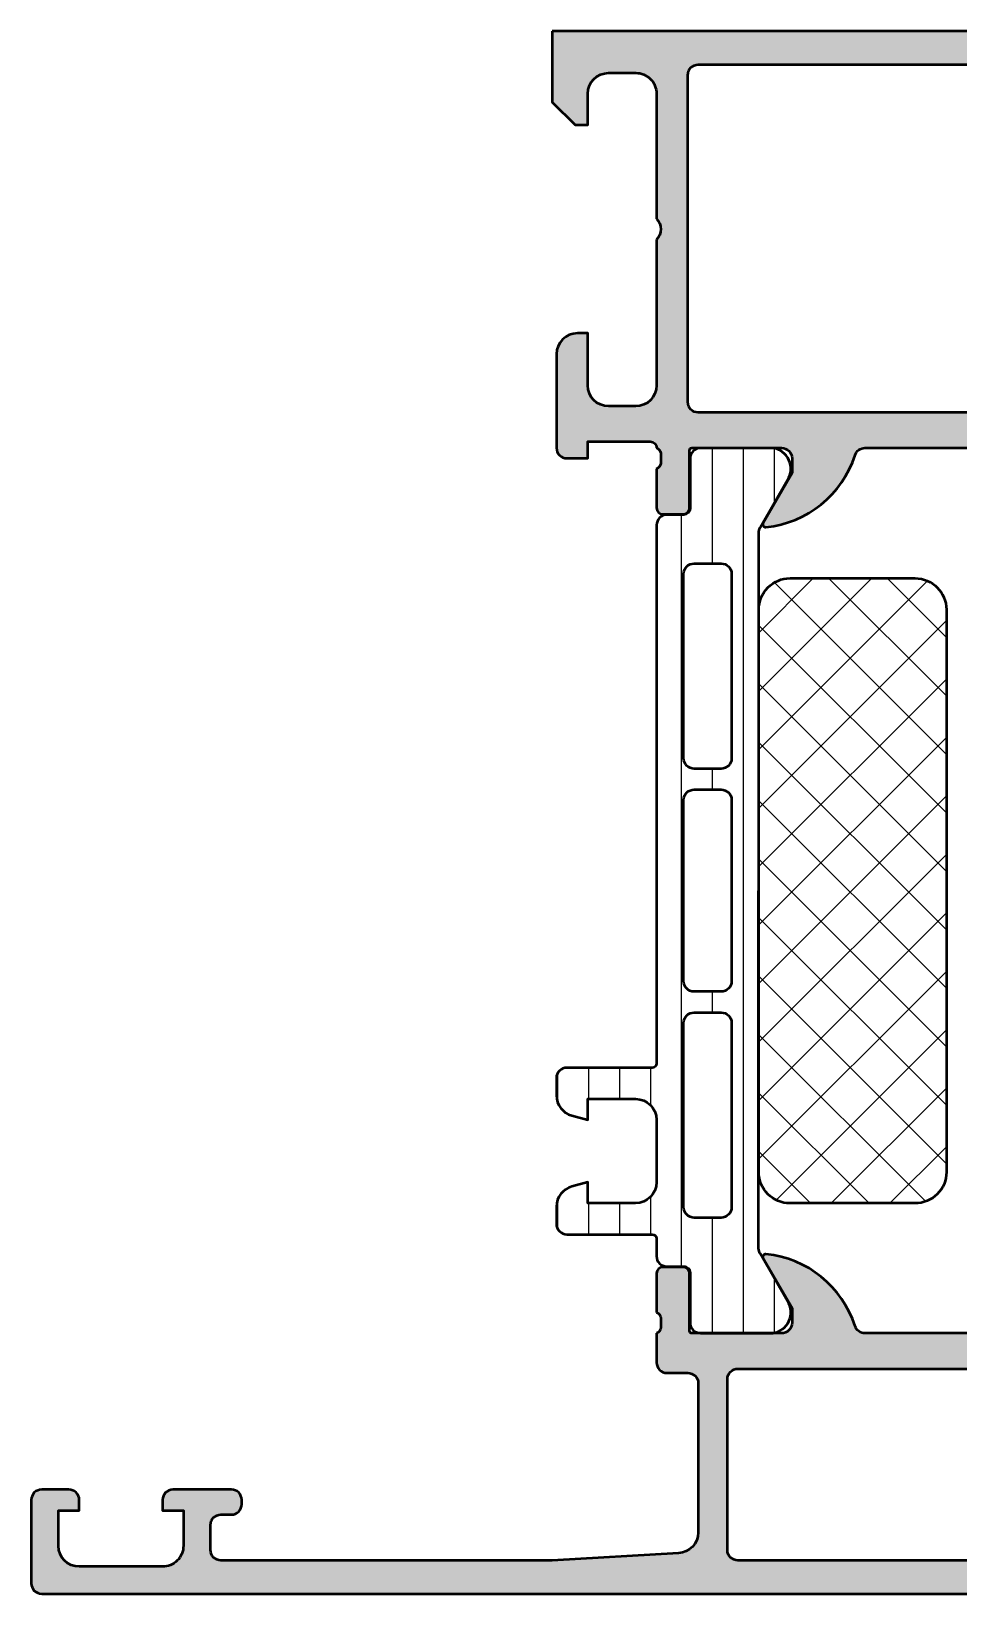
# Model space of a CAD drawing. Extents: x 0 to 104, y 0 to 75.
# Drawn here: x 0 to 44.5, y 0 to 75 of the extents above; entities that cross this region are included whole.
import ezdxf

# ---------------------------------------------------------------- set-up
doc = ezdxf.new("R2010")
doc.units = 0
for name, color, linetype, lineweight in [('0S-Alu contour', 7, 'Continuous', 50), ('0S-Alu hatch', 252, 'Continuous', 25), ('0S-Plastic contour', 254, 'Continuous', 50), ('0S-Plastic hatch', 253, 'Continuous', 25), ('0S-PT contour', 91, 'Continuous', 50), ('0S-PT hatch', 103, 'Continuous', 25)]:
    doc.layers.add(name, color=color, linetype=linetype, lineweight=lineweight)

# ---------------------------------------------------------------- blocks, each defined once
blk = doc.blocks.new('345130__B499C2DE_5142_4C72_9435_6C880F771A01_')
at = {"layer": '0S-Alu hatch'}
h = blk.add_hatch(color=256, dxfattribs=at)
edge = h.paths.add_edge_path()
edge.add_line((25, 75), (25.00000000000001, 71.60000000000001))
edge.add_line((25.00000000000001, 71.60000000000001), (26.1, 70.5))
edge.add_line((26.1, 70.5), (26.7, 70.50000000000001))
edge.add_line((26.7, 70.50000000000001), (26.7, 72.00000000000001))
edge.add_ellipse((27.70000000000002, 72), major_axis=(-1.000000000000017, 0), ratio=1, start_angle=270.000000000001, end_angle=360, ccw=False)
edge.add_line((27.7, 73.00000000000001), (29, 73))
edge.add_ellipse((29, 72), major_axis=(-1, 0), ratio=1, start_angle=180, end_angle=270.0000000000004, ccw=False)
edge.add_line((30, 72.00000000000001), (30, 66))
edge.add_ellipse((29.475, 65.5), major_axis=(-0.7250000000000014, 0), ratio=1, start_angle=136.3971810272965, end_angle=223.6028189727035, ccw=False)
edge.add_line((30, 65), (30, 58))
edge.add_ellipse((28.99999999999999, 58), major_axis=(-1.000000000000003, 0), ratio=1, start_angle=90.00000000000023, end_angle=180, ccw=False)
edge.add_line((29, 56.99999999999999), (27.7, 56.99999999999999))
edge.add_ellipse((27.7, 57.99999999999999), major_axis=(-1, 0), ratio=1, start_angle=0, end_angle=89.9999999999996, ccw=False)
edge.add_line((26.7, 57.99999999999999), (26.7, 60.5))
edge.add_line((26.7, 60.5), (26.2, 60.5))
edge.add_arc((26.2, 59.5), 1, 90, 180)
edge.add_line((25.2, 59.5), (25.2, 54.99999999999995))
edge.add_arc((25.69999999999998, 54.99999999999996), 0.4999999999999823, 180, 270.0000000000025)
edge.add_line((25.7, 54.49999999999997), (26.7, 54.5))
edge.add_line((26.7, 54.5), (26.69999999999998, 55.30000000000001))
edge.add_line((26.69999999999998, 55.30000000000001), (29.69999999999998, 55.29999999999998))
edge.add_ellipse((29.69999999999999, 55), major_axis=(-0.2999999999999829, 0), ratio=1, start_angle=180, end_angle=270.0000000000007, ccw=False)
edge.add_ellipse((29.92116355345694, 54.73247940800685), major_axis=(-0.2788950563274519, 0), ratio=1, start_angle=178.8354106259004, end_angle=253.5801235805112, ccw=False)
edge.add_line((30.200001, 54.72681100000848), (30.200001, 54.27321700000849))
edge.add_ellipse((29.92113290435682, 54.26755634053144), major_axis=(-0.2789255417371575, 0), ratio=1, start_angle=106.4245945553563, end_angle=181.1628700728853, ccw=False)
edge.add_line((30, 54.00001300000849), (30, 52.12000199999998))
edge.add_arc((30.3, 52.12000199999997), 0.3000000000000007, 180, 269.9999999999986)
edge.add_line((30.29999999999999, 51.82000199999997), (31.27997431904278, 51.82000199999997))
edge.add_arc((31.27997431904279, 52.12000199999998), 0.3000000000000043, 269.9999999999986, 360)
edge.add_line((31.57997431904279, 52.12000199999998), (31.57997431904278, 54.87999999999997))
edge.add_ellipse((31.69997431904278, 54.87999999999996), major_axis=(-0.1199999999999974, 0), ratio=1, start_angle=270.00000000000676, end_angle=360, ccw=False)
edge.add_line((31.69997431904277, 54.99999999999996), (36.00000000000001, 54.99999999999996))
edge.add_ellipse((36.00000000000001, 54.49999999999997), major_axis=(-0.4999999999999929, 0), ratio=1, start_angle=180, end_angle=270, ccw=False)
edge.add_line((36.50000000000001, 54.49999999999997), (36.50000000000002, 53.79999999999995))
edge.add_line((36.50000000000002, 53.79999999999995), (35.11850454237765, 51.40717967697241))
edge.add_arc((35.23811978464832, 51.33811978464827), 0.1381197846483018, 150.0000000000017, 275.6225775507922)
edge.add_arc((34.76177675882623, 56.17660886184786), 5.0000000000001, 275.6225775507933, 342.2515836439296)
edge.add_ellipse((40.00000000000004, 54.50000000000006), major_axis=(-0.4999999999999076, 0), ratio=1, start_angle=270, end_angle=342.25158364393315, ccw=False)
edge.add_line((40.00000000000004, 54.99999999999997), (63.99999999999998, 54.99999999999996))
edge.add_ellipse((63.99999999999993, 54.50000000000002), major_axis=(-0.4999999999999361, 0), ratio=1, start_angle=197.7484163560607, end_angle=269.9999999999943, ccw=False)
edge.add_arc((69.23822324117373, 56.17660886184781), 5.000000000000039, 197.7484163560708, 264.3774224492071)
edge.add_arc((68.76188021535168, 51.33811978464827), 0.1381197846482956, 264.3774224492049, 389.9999999999957)
edge.add_line((68.88149545762235, 51.4071796769724), (67.49999999999997, 53.79999999999995))
edge.add_line((67.49999999999997, 53.79999999999995), (67.49999999999999, 54.49999999999995))
edge.add_ellipse((67.99999999999996, 54.49999999999999), major_axis=(-0.4999999999999716, 0), ratio=1, start_angle=269.9999999999984, end_angle=360, ccw=False)
edge.add_line((67.99999999999997, 54.99999999999996), (72.3000256809572, 54.99999999999996))
edge.add_ellipse((72.30002568095722, 54.87999999999998), major_axis=(-0.1199999999999761, 0), ratio=1, start_angle=180, end_angle=270.00000000000676, ccw=False)
edge.add_line((72.4200256809572, 54.87999999999996), (72.4200256809572, 52.12000199999997))
edge.add_arc((72.7200256809572, 52.12000199999997), 0.3000000000000043, 180, 270)
edge.add_line((72.7200256809572, 51.82000199999997), (73.69999999999999, 51.82000199999997))
edge.add_arc((73.69999999999999, 52.12000199999997), 0.3000000000000025, 270, 360)
edge.add_line((73.99999999999999, 52.12000199999997), (73.99999999999999, 54.00001300000848))
edge.add_ellipse((74.0788670956432, 54.26755634053145), major_axis=(-0.2789255417371992, 0), ratio=1, start_angle=-1.1628700728805939, end_angle=73.5754054446374, ccw=False)
edge.add_line((73.79999899999999, 54.27321700000849), (73.79999899999999, 54.72681100000848))
edge.add_ellipse((74.07883644654304, 54.73247940800685), major_axis=(-0.2788950563274377, 0), ratio=1, start_angle=-73.58012358050348, end_angle=1.1645893740957263, ccw=False)
edge.add_ellipse((74.29999999999998, 54.99999999999996), major_axis=(-0.3000000000000114, 0), ratio=1, start_angle=270, end_angle=360, ccw=False)
edge.add_line((74.29999999999998, 55.29999999999998), (77.30000000000001, 55.3))
edge.add_line((77.30000000000001, 55.3), (77.30000000000001, 54.49999999999999))
edge.add_line((77.30000000000001, 54.49999999999999), (78.3, 54.49999999999996))
edge.add_arc((78.30000000000001, 54.99999999999995), 0.4999999999999892, 269.9999999999984, 360)
edge.add_line((78.79999999999998, 54.99999999999995), (78.79999999999998, 59.49999999999999))
edge.add_arc((77.8, 59.49999999999999), 1.000000000000003, 0, 90)
edge.add_line((77.8, 60.5), (77.3, 60.5))
edge.add_line((77.3, 60.5), (77.3, 57.99999999999998))
edge.add_ellipse((76.30000000000001, 57.99999999999998), major_axis=(-0.9999999999999857, 0), ratio=1, start_angle=90, end_angle=180, ccw=False)
edge.add_line((76.29999999999998, 56.99999999999999), (75, 56.99999999999999))
edge.add_ellipse((75, 58), major_axis=(-1.000000000000007, 0), ratio=1, start_angle=0, end_angle=90, ccw=False)
edge.add_line((74, 58), (74, 65))
edge.add_ellipse((74.52499999999999, 65.5), major_axis=(-0.7249999999999939, 0), ratio=1, start_angle=-43.602818972704085, end_angle=43.602818972704085, ccw=False)
edge.add_line((74, 66), (74, 72))
edge.add_ellipse((74.99999999999999, 72.00000000000001), major_axis=(-0.9999999999999857, 0), ratio=1, start_angle=269.9999999999992, end_angle=360, ccw=False)
edge.add_line((75, 73), (76.29999999999998, 73))
edge.add_ellipse((76.30000000000001, 72.00000000000001), major_axis=(-0.9999999999999857, 0), ratio=1, start_angle=180, end_angle=270.0000000000008, ccw=False)
edge.add_line((77.3, 72), (77.3, 70.5))
edge.add_line((77.3, 70.5), (77.9, 70.5))
edge.add_line((77.9, 70.5), (79, 71.60000000000001))
edge.add_line((79, 71.60000000000001), (79, 75))
edge.add_line((79, 75), (25, 75))
edge = h.paths.add_edge_path()
edge.add_ellipse((32.00001799965667, 72.89972055052948), major_axis=(-0.500002740875123, 0), ratio=1, start_angle=270.0003140785705, end_angle=359.99968592151924, ccw=False)
edge.add_line((32.00001525878906, 73.3997232913971), (71.99985790252686, 73.3997232913971))
edge.add_ellipse((71.99985516165924, 72.89972055052948), major_axis=(-0.5000027408751199, 0), ratio=1, start_angle=180.0003140784808, end_angle=269.99968592142864, ccw=False)
edge.add_line((72.49985790252686, 72.8997232913971), (72.49985790252686, 57.1997261047371))
edge.add_ellipse((71.99985516165924, 57.19972884560394), major_axis=(-0.5000027408751199, 0), ratio=1, start_angle=90.00031407857142, end_angle=179.9996859215194, ccw=False)
edge.add_line((71.99985790252686, 56.69972610473632), (32.00001525878906, 56.69972610473632))
edge.add_ellipse((32.00001799965667, 57.19972884560394), major_axis=(-0.5000027408751199, 0), ratio=1, start_angle=0.00031407848081244083, end_angle=89.99968592142937, ccw=False)
edge.add_line((31.50001525878906, 57.19972610473632), (31.50001525878906, 72.89972329139628))
at = {"layer": '0S-Alu contour', "color": 7}
for points in [[(25, 75), (25.00000000000001, 71.60000000000001), (26.1, 70.5), (26.7, 70.50000000000001), (26.7, 72.00000000000001)], [(77.3, 72), (77.3, 70.5), (77.9, 70.5), (79, 71.60000000000001), (79, 75), (25, 75)], [(27.7, 73.00000000000001), (29, 73)], [(31.50001525878906, 57.19972610473632), (31.50001525878906, 72.89972329139628)], [(32.00001525878906, 73.3997232913971), (71.99985790252686, 73.3997232913971)], [(72.49985790252686, 72.8997232913971), (72.49985790252686, 57.1997261047371)], [(75, 73), (76.29999999999998, 73)], [(30, 72.00000000000001), (30, 66)], [(74, 66), (74, 72)], [(30, 65), (30, 58)], [(74, 58), (74, 65)], [(26.7, 57.99999999999999), (26.7, 60.5), (26.2, 60.5)], [(77.8, 60.5), (77.3, 60.5), (77.3, 57.99999999999998)], [(25.2, 59.5), (25.2, 54.99999999999995)], [(78.79999999999998, 54.99999999999995), (78.79999999999998, 59.49999999999999)], [(29, 56.99999999999999), (27.7, 56.99999999999999)], [(71.99985790252686, 56.69972610473632), (32.00001525878906, 56.69972610473632)], [(76.29999999999998, 56.99999999999999), (75, 56.99999999999999)], [(25.7, 54.49999999999997), (26.7, 54.5), (26.69999999999998, 55.30000000000001), (29.69999999999998, 55.29999999999998)], [(31.57997431904279, 52.12000199999998), (31.57997431904278, 54.87999999999997)], [(31.69997431904277, 54.99999999999996), (36.00000000000001, 54.99999999999996)], [(40.00000000000004, 54.99999999999997), (63.99999999999998, 54.99999999999996)], [(67.99999999999997, 54.99999999999996), (72.3000256809572, 54.99999999999996)], [(72.4200256809572, 54.87999999999996), (72.4200256809572, 52.12000199999997)], [(74.29999999999998, 55.29999999999998), (77.30000000000001, 55.3), (77.30000000000001, 54.49999999999999), (78.3, 54.49999999999996)], [(30.200001, 54.72681100000848), (30.200001, 54.27321700000849)], [(36.50000000000001, 54.49999999999997), (36.50000000000002, 53.79999999999995), (35.11850454237765, 51.40717967697241)], [(68.88149545762235, 51.4071796769724), (67.49999999999997, 53.79999999999995), (67.49999999999999, 54.49999999999995)], [(73.79999899999999, 54.27321700000849), (73.79999899999999, 54.72681100000848)], [(30, 54.00001300000849), (30, 52.12000199999998)], [(73.99999999999999, 52.12000199999997), (73.99999999999999, 54.00001300000848)], [(30.29999999999999, 51.82000199999997), (31.27997431904278, 51.82000199999997)], [(72.7200256809572, 51.82000199999997), (73.69999999999999, 51.82000199999997)]]:
    blk.add_lwpolyline(points, dxfattribs=at)
at = {"layer": '0S-Alu contour', "color": 7, "extrusion": (0, 0, -1)}
for centre, radius, start, end in [((-27.70000000000002, 72), 1.000000000000017, 0, 89.99999999999898), ((-29, 72), 1, 89.99999999999959, 180), ((-32.00001799965667, 72.89972055052948), 0.500002740875123, 0.0003140784807261, 89.99968592142947), ((-71.99985516165924, 72.89972055052948), 0.5000027408751199, 90.00031407857134, 179.9996859215192), ((-74.99999999999999, 72.00000000000001), 0.9999999999999857, 0, 90.00000000000081), ((-76.30000000000001, 72.00000000000001), 0.9999999999999857, 89.9999999999992, 180), ((-29.475, 65.5), 0.7250000000000015, 136.3971810272965, 223.6028189727035), ((-74.52499999999999, 65.5), 0.7249999999999939, 316.3971810272959, 43.6028189727041), ((-27.7, 57.99999999999999), 1, 270.0000000000004, 0), ((-28.99999999999999, 58), 1.000000000000003, 180, 269.9999999999998), ((-75, 58), 1.000000000000007, 270, 0), ((-76.30000000000001, 57.99999999999998), 0.9999999999999857, 180, 270), ((-32.00001799965667, 57.19972884560394), 0.5000027408751199, 270.0003140785706, 359.9996859215192), ((-71.99985516165924, 57.19972884560394), 0.5000027408751199, 180.0003140784807, 269.9996859214286), ((-29.69999999999999, 55), 0.2999999999999829, 89.99999999999935, 180), ((-29.92116355345694, 54.73247940800685), 0.2788950563274519, 106.4198764194888, 181.1645893740997), ((-31.69997431904278, 54.87999999999996), 0.1199999999999974, 0, 89.99999999999324), ((-36.00000000000001, 54.49999999999997), 0.4999999999999929, 90, 180), ((-40.00000000000004, 54.50000000000006), 0.4999999999999076, 17.74841635606684, 90), ((-63.99999999999993, 54.50000000000002), 0.4999999999999361, 90.0000000000057, 162.2515836439393), ((-67.99999999999996, 54.49999999999999), 0.4999999999999716, 0, 90.0000000000016), ((-72.30002568095722, 54.87999999999998), 0.1199999999999761, 89.99999999999324, 180), ((-74.07883644654304, 54.73247940800685), 0.2788950563274377, 358.8354106259043, 73.58012358050365), ((-74.29999999999998, 54.99999999999996), 0.3000000000000114, 0, 90), ((-29.92113290435682, 54.26755634053144), 0.2789255417371575, 178.8371299271147, 253.5754054446437), ((-74.0788670956432, 54.26755634053145), 0.2789255417371992, 286.4245945553626, 1.162870072880582)]:
    blk.add_arc(centre, radius, start, end, dxfattribs=at)
at = {"layer": '0S-Alu contour', "color": 7}
for centre, radius, start, end in [((26.2, 59.5), 1, 90, 180), ((77.8, 59.49999999999999), 1.000000000000003, 0, 90), ((25.69999999999998, 54.99999999999996), 0.4999999999999823, 180, 270.0000000000025), ((78.30000000000001, 54.99999999999995), 0.4999999999999892, 269.9999999999984, 0), ((34.76177675882623, 56.17660886184786), 5.0000000000001, 275.6225775507933, 342.2515836439296), ((69.23822324117373, 56.17660886184781), 5.000000000000039, 197.7484163560708, 264.3774224492071), ((30.3, 52.12000199999997), 0.3000000000000007, 180, 269.9999999999986), ((31.27997431904279, 52.12000199999998), 0.3000000000000043, 269.9999999999986, 0), ((72.7200256809572, 52.12000199999997), 0.3000000000000043, 180, 270), ((73.69999999999999, 52.12000199999997), 0.3000000000000025, 270, 0), ((35.23811978464832, 51.33811978464827), 0.1381197846483018, 150.0000000000017, 275.6225775507922), ((68.76188021535168, 51.33811978464827), 0.1381197846482956, 264.3774224492049, 29.99999999999571)]:
    blk.add_arc(centre, radius, start, end, dxfattribs=at)
blk = doc.blocks.new('284033__A4DC6A78_4BA6_49C8_BCE2_DF39C8E70C5D___A9DF7D91_3C22_4EB7_B08E_1C5F4CF1F1F2_')
at = {"layer": '0S-Plastic hatch'}
h = blk.add_hatch(dxfattribs=at)
h.set_pattern_fill('ANSI31', color=256, scale=0.4680000000000001, angle=45, style=0)
h.set_pattern_definition([(90, (0, 0), (-1.4859, 0), [])])
edge = h.paths.add_edge_path()
edge.add_line((29.99999809265137, 51.29262339778484), (29.99997517109337, 25.45125658823265))
edge.add_ellipse((29.79583630547134, 25.455375387072), major_axis=(-0.2041804127758801, 0), ratio=1, start_angle=90.48506106571949, end_angle=178.8441310561829, ccw=False)
edge.add_line((29.79756485836661, 25.25120229122875), (25.69756485837832, 25.25120229122875))
edge.add_arc((25.69756485837832, 24.75120229122881), 0.4999999999999467, 90, 180)
edge.add_line((25.19756485837838, 24.75120229122881), (25.19756485837838, 23.92045306784114))
edge.add_arc((26.19756485837845, 23.92045306784117), 1.000000000000066, 180, 254.9999999989172)
edge.add_line((25.93874581325766, 22.95452724155692), (26.69756485837832, 22.75120229122875))
edge.add_line((26.69756485837832, 22.75120229122875), (26.69756485837832, 23.75120229122875))
edge.add_line((26.69756485837832, 23.75120229122875), (28.99756485836673, 23.75120229122875))
edge.add_ellipse((28.99585582452565, 22.74707631855116), major_axis=(-1.004127427074072, 0), ratio=1, start_angle=180.229859678484, end_angle=269.902482024915, ccw=False)
edge.add_line((29.99997517109336, 22.75110467439827), (29.99997517109336, 19.75122632025461))
edge.add_ellipse((28.99585561264546, 19.75532877543038), major_axis=(-1.004127938958017, 0), ratio=1, start_angle=90.09753001532061, end_angle=179.7659122786844, ccw=False)
edge.add_line((28.99756485836667, 18.75120229122875), (26.69756485837833, 18.75120229122875))
edge.add_line((26.69756485837833, 18.75120229122875), (26.69756485837821, 19.75120229122869))
edge.add_line((26.69756485837821, 19.75120229122869), (25.93874581325764, 19.54787734087044))
edge.add_arc((26.19756485837824, 18.58195151458678), 0.9999999999994578, 105.0000000010804, 180)
edge.add_line((25.19756485837878, 18.58195151458678), (25.19756485837832, 17.75120229122874))
edge.add_arc((25.69756485837832, 17.75120229122875), 0.5000000000000027, 180, 270.0000000000008)
edge.add_line((25.69756485837833, 17.25120229122875), (29.79756485836669, 17.25120229122875))
edge.add_ellipse((29.79756485836669, 17.05120229122875), major_axis=(-0.1999999999999922, 0), ratio=1, start_angle=180, end_angle=269.999999999999, ccw=False)
edge.add_line((29.99756485836668, 17.05120229122876), (29.99888540335662, 16.21013004610087))
edge.add_arc((30.4988827240224, 16.21010925689817), 0.4999973210979717, 179.9976177199981, 269.9982316841403)
edge.add_line((30.49886729263809, 15.71011193603833), (31.309198625453, 15.71008330962012))
edge.add_ellipse((31.30918775921868, 15.41008330981691), major_axis=(-0.299999999999997, 0), ratio=1, start_angle=179.9979247021016, end_angle=269.99792470211383, ccw=False)
edge.add_line((31.60918775902188, 15.41007244358253), (31.60876887880909, 13.0100740742441))
edge.add_arc((32.10876485582409, 13.01005332437419), 0.4999959774455613, 179.9976222209284, 269.9982271833)
edge.add_line((32.10874938520433, 12.51005734716797), (35.58529088101019, 12.50993069970387))
edge.add_arc((35.44301608409597, 13.4997539283803), 0.9999960709244808, 278.1795327540135, 392.7249408019536)
edge.add_line((36.28428831475476, 14.04035838247478), (34.96590131696771, 16.32406298372988))
edge.add_ellipse((35.39892308860824, 16.57404727380662), major_axis=(-0.4999999999998691, 0), ratio=1, start_angle=-0.002015393048509395, end_angle=29.997921301465, ccw=False)
edge.add_line((34.89892308891769, 16.57406486142886), (34.90000940134876, 50.92833361702789))
edge.add_ellipse((35.40000940100169, 50.92831498386865), major_axis=(-0.500000000000123, 0), ratio=1, start_angle=329.997928102772, end_angle=359.9978647972848, ccw=False)
edge.add_line((34.96700573974957, 51.17833064206307), (36.28555816920599, 53.46193973131244))
edge.add_arc((35.44432510298573, 54.00260512706297), 0.99999607092448, 327.2709086022735, 441.8163166502142)
edge.add_line((35.58667160386751, 54.99241804653367), (32.11013010806168, 54.99254469399776))
edge.add_arc((32.11010935819177, 54.49254871698273), 0.499995977445583, 89.99762222092792, 179.9982271832751)
edge.add_line((31.61011338098553, 54.49256418760271), (31.61035840156635, 52.09256579421701))
edge.add_ellipse((31.31035840176314, 52.09257666045133), major_axis=(-0.3000000000000041, 0), ratio=1, start_angle=89.99792470211662, end_angle=179.9979247021016, ccw=False)
edge.add_line((31.31034753552883, 51.79257666064812), (30.50001620271391, 51.79260528706632))
edge.add_arc((30.49999541351122, 51.29260796640053), 0.4999973210979748, 89.99761772008878, 179.9982316841069)
edge = h.paths.add_edge_path()
edge.add_line((31.29944679122504, 40.10119604587006), (31.29944679122505, 48.95118994235432))
edge.add_ellipse((31.79944679331268, 48.9511899405362), major_axis=(-0.5000000020876287, 0), ratio=1, start_angle=269.9981008973825, end_angle=360, ccw=False)
edge.add_line((31.7994633661095, 49.45118994234917), (33.0994574723774, 49.45118994234917))
edge.add_ellipse((33.09946111173402, 48.95119358170581), major_axis=(-0.4999963606566095, 0), ratio=1, start_angle=179.9995829571355, end_angle=270.0004170425845, ccw=False)
edge.add_line((33.59945747237739, 48.95118994234918), (33.59945747237739, 40.10119604586718))
edge.add_ellipse((33.09946111173413, 40.10119240650811), major_axis=(-0.4999963606565073, 0), ratio=1, start_angle=89.99958295740407, end_angle=180.0004170428646, ccw=False)
edge.add_line((33.09945747237741, 39.60119604586486), (31.79946336606467, 39.60119604586487))
edge.add_ellipse((31.79944679338235, 40.10119604774752), major_axis=(-0.5000000021573054, 0), ratio=1, start_angle=0, end_angle=90.00189908949642, ccw=False)
edge = h.paths.add_edge_path()
edge.add_line((31.29944679123543, 29.40118994305284), (31.29944679123542, 38.10119604656853))
edge.add_ellipse((31.79944679123542, 38.10119604656332), major_axis=(-0.5000000000000071, 0), ratio=1, start_angle=269.99999999880595, end_angle=360, ccw=False)
edge.add_line((31.79944679124584, 38.60119604656333), (33.09945747239817, 38.60119604656332))
edge.add_ellipse((33.09945747238777, 38.1011960465633), major_axis=(-0.5000000000000134, 0), ratio=1, start_angle=180, end_angle=269.999999998808, ccw=False)
edge.add_line((33.59945747238779, 38.10119604656851), (33.59945747238778, 29.40118994304763))
edge.add_ellipse((33.09945747238778, 29.40118994304763), major_axis=(-0.4999999999999929, 0), ratio=1, start_angle=90, end_angle=180, ccw=False)
edge.add_line((33.09945747238778, 28.90118994304764), (31.79944679123543, 28.90118994304764))
edge.add_ellipse((31.79944679123543, 29.40118994304764), major_axis=(-0.4999999999999983, 0), ratio=1, start_angle=0, end_angle=90, ccw=False)
edge = h.paths.add_edge_path()
edge.add_line((31.29944679123543, 18.55118078777944), (31.29944679123543, 27.40118994305278))
edge.add_ellipse((31.79944679332305, 27.40118994123468), major_axis=(-0.5000000020876199, 0), ratio=1, start_angle=269.9981008973846, end_angle=360, ccw=False)
edge.add_line((31.79946336611986, 27.90118994304764), (33.09945747238778, 27.90118994304763))
edge.add_ellipse((33.09946111174445, 27.40119358240431), major_axis=(-0.4999963606565686, 0), ratio=1, start_angle=179.9995829571355, end_angle=270.00041704259024, ccw=False)
edge.add_line((33.59945747238778, 27.40118994304764), (33.59945747238778, 18.55121130535237))
edge.add_ellipse((33.09944221359872, 18.55121130535237), major_axis=(-0.5000152587890554, 0), ratio=1, start_angle=89.9999999999992, end_angle=180, ccw=False)
edge.add_line((33.09944221359871, 18.05119604656331), (31.79943153244637, 18.05119604656331))
edge.add_ellipse((31.79943153244636, 18.55118078777424), major_axis=(-0.4999847412109291, 0), ratio=1, start_angle=0, end_angle=90.0000000000004, ccw=False)
at = {"layer": '0S-Alu contour', "color": 7}
for points in [[(31.29944679122504, 40.10119604587006), (31.29944679122505, 48.95118994235432)], [(31.7994633661095, 49.45118994234917), (33.0994574723774, 49.45118994234917)], [(33.59945747237739, 48.95118994234918), (33.59945747237739, 40.10119604586718)], [(33.09945747237741, 39.60119604586486), (31.79946336606467, 39.60119604586487)], [(31.79944679124584, 38.60119604656333), (33.09945747239817, 38.60119604656332)], [(31.29944679123543, 29.40118994305284), (31.29944679123542, 38.10119604656853)], [(33.59945747238779, 38.10119604656851), (33.59945747238778, 29.40118994304763)], [(33.09945747238778, 28.90118994304764), (31.79944679123543, 28.90118994304764)], [(31.79946336611986, 27.90118994304764), (33.09945747238778, 27.90118994304763)], [(31.29944679123543, 18.55118078777944), (31.29944679123543, 27.40118994305278)], [(33.59945747238778, 27.40118994304764), (33.59945747238778, 18.55121130535237)], [(33.09944221359871, 18.05119604656331), (31.79943153244637, 18.05119604656331)]]:
    blk.add_lwpolyline(points, dxfattribs=at)
at = {"layer": '0S-Alu contour', "color": 7, "extrusion": (0, 0, -1)}
for centre, radius, start, end in [((-31.79944679331268, 48.9511899405362), 0.5000000020876287, 0, 90.00189910261747), ((-33.09946111173402, 48.95119358170581), 0.4999963606566095, 89.99958295741548, 180.0004170428646), ((-31.79944679338235, 40.10119604774752), 0.5000000021573054, 269.9981009105036, 0), ((-33.09946111173413, 40.10119240650811), 0.4999963606565073, 179.9995829571354, 270.0004170425959), ((-31.79944679123542, 38.10119604656332), 0.5000000000000071, 0, 90.00000000119407), ((-33.09945747238777, 38.1011960465633), 0.5000000000000134, 90.00000000119202, 180), ((-31.79944679123543, 29.40118994304764), 0.4999999999999983, 270, 0), ((-33.09945747238778, 29.40118994304763), 0.4999999999999929, 180, 270), ((-31.79944679332305, 27.40118994123468), 0.5000000020876199, 0, 90.00189910261543), ((-33.09946111174445, 27.40119358240431), 0.4999963606565686, 89.99958295740979, 180.0004170428646), ((-31.79943153244636, 18.55118078777424), 0.4999847412109291, 269.9999999999996, 0), ((-33.09944221359872, 18.55121130535237), 0.5000152587890554, 180, 270.0000000000008)]:
    blk.add_arc(centre, radius, start, end, dxfattribs=at)
at = {"layer": '0S-Plastic contour', "color": 7}
for points in [[(35.58667160386751, 54.99241804653367), (32.11013010806168, 54.99254469399776)], [(31.61011338098553, 54.49256418760271), (31.61035840156635, 52.09256579421701)], [(34.96700573974957, 51.17833064206307), (36.28555816920599, 53.46193973131244)], [(31.31034753552883, 51.79257666064812), (30.50001620271391, 51.79260528706632)], [(29.99999809265137, 51.29262339778484), (29.99997517109337, 25.45125658823265)], [(34.89892308891769, 16.57406486142886), (34.90000940134876, 50.92833361702788)], [(25.19756485837838, 24.75120229122881), (25.19756485837838, 23.92045306784114)], [(29.79756485836661, 25.25120229122875), (25.69756485837832, 25.25120229122875)], [(25.93874581325766, 22.95452724155692), (26.69756485837832, 22.75120229122875), (26.69756485837832, 23.75120229122875), (28.99756485836673, 23.75120229122875)], [(29.99997517109336, 22.75110467439827), (29.99997517109336, 19.75122632025461)], [(28.99756485836667, 18.75120229122875), (26.69756485837833, 18.75120229122875), (26.69756485837821, 19.75120229122869), (25.93874581325764, 19.54787734087044)], [(25.19756485837878, 18.58195151458678), (25.19756485837832, 17.75120229122874)], [(25.69756485837833, 17.25120229122875), (29.79756485836669, 17.25120229122875)], [(29.99756485836668, 17.05120229122876), (29.99888540335662, 16.21013004610087)], [(36.28428831475476, 14.04035838247478), (34.96590131696771, 16.32406298372988)], [(30.49886729263809, 15.71011193603833), (31.309198625453, 15.71008330962012)], [(31.60918775902188, 15.41007244358253), (31.60876887880909, 13.0100740742441)], [(32.10874938520433, 12.51005734716797), (35.58529088101019, 12.50993069970387)]]:
    blk.add_lwpolyline(points, dxfattribs=at)
for centre, radius, start, end in [((32.11010935819177, 54.49254871698273), 0.499995977445583, 89.99762222092792, 179.9982271832751), ((35.44432510298573, 54.00260512706297), 0.99999607092448, 327.2709086022735, 81.81631665021425), ((30.49999541351122, 51.29260796640053), 0.4999973210979748, 89.99761772008878, 179.9982316841069), ((25.69756485837832, 24.75120229122881), 0.4999999999999467, 90, 180), ((26.19756485837845, 23.92045306784117), 1.000000000000066, 180, 254.9999999989172), ((26.19756485837824, 18.58195151458678), 0.9999999999994578, 105.0000000010804, 180), ((25.69756485837832, 17.75120229122875), 0.5000000000000027, 180, 270.0000000000008), ((30.4988827240224, 16.21010925689817), 0.4999973210979717, 179.9976177199981, 269.9982316841403), ((35.44301608409597, 13.4997539283803), 0.9999960709244808, 278.1795327540135, 32.72494080195354), ((32.10876485582409, 13.01005332437419), 0.4999959774455613, 179.9976222209284, 269.9982271833)]:
    blk.add_arc(centre, radius, start, end, dxfattribs=at)
at = {"layer": '0S-Plastic contour', "color": 7, "extrusion": (0, 0, -1)}
for centre, radius, start, end in [((-31.31035840176314, 52.09257666045133), 0.3000000000000041, 180.0020752978985, 270.0020752978834), ((-35.40000940100169, 50.92831498386865), 0.500000000000123, 0.0021352027151592, 30.00207189722799), ((-29.79583630547134, 25.455375387072), 0.2041804127758801, 181.1558689438172, 269.5149389342805), ((-28.99585582452565, 22.74707631855116), 1.004127427074072, 90.09751797508503, 179.770140321516), ((-28.99585561264546, 19.75532877543038), 1.004127938958017, 180.2340877213157, 269.9024699846794), ((-29.79756485836669, 17.05120229122875), 0.1999999999999922, 90.00000000000102, 180), ((-35.39892308860824, 16.57404727380662), 0.4999999999998691, 330.002078698535, 0.0020153930485069), ((-31.30918775921868, 15.41008330981691), 0.299999999999997, 90.00207529788617, 180.0020752978985)]:
    blk.add_arc(centre, radius, start, end, dxfattribs=at)
blk = doc.blocks.new('382300__F9687044_5D23_4E19_BB68_8B29614D7A49_')
at = {"layer": '0S-PT hatch'}
h = blk.add_hatch(dxfattribs=at)
h.set_pattern_fill('ANSI37', color=256, scale=0.625, angle=90, style=0)
h.set_pattern_definition([(135, (0, 0), (-1.403165018917055, -1.403165018917055), []), (225, (0, 0), (1.403165018917055, -1.403165018917055), [])])
edge = h.paths.add_edge_path()
edge.add_ellipse((42.40652118711721, 47.24119923924223), major_axis=(-1.499999999999992, 0), ratio=1, start_angle=180, end_angle=269.9999999999997, ccw=False)
edge.add_line((43.9065211871172, 47.24119923924223), (43.90652118711722, 20.24119923924223))
edge.add_ellipse((42.40652118711723, 20.2411992392422), major_axis=(-1.499999999999985, 0), ratio=1, start_angle=89.99999999999949, end_angle=180, ccw=False)
edge.add_line((42.40652118711722, 18.7411992392422), (36.40652118711722, 18.74119923924222))
edge.add_ellipse((36.40652118711723, 20.24119923924222), major_axis=(-1.499999999999992, 0), ratio=1, start_angle=0, end_angle=89.99999999999977, ccw=False)
edge.add_line((34.90652118711724, 20.24119923924223), (34.90652118711722, 47.24119923924223))
edge.add_ellipse((36.40652118711722, 47.24119923924224), major_axis=(-1.499999999999992, 0), ratio=1, start_angle=269.9999999999997, end_angle=360, ccw=False)
edge.add_line((36.40652118711722, 48.74119923924223), (42.40652118711722, 48.74119923924222))
at = {"layer": '0S-PT contour', "color": 7}
for points in [[(36.40652118711722, 48.74119923924223), (42.40652118711722, 48.74119923924222)], [(34.90652118711724, 20.24119923924223), (34.90652118711722, 47.24119923924223)], [(43.9065211871172, 47.24119923924223), (43.90652118711722, 20.24119923924223)], [(42.40652118711722, 18.7411992392422), (36.40652118711722, 18.74119923924222)]]:
    blk.add_lwpolyline(points, dxfattribs=at)
at = {"layer": '0S-PT contour', "color": 7, "extrusion": (0, 0, -1)}
for centre, radius, start, end in [((-36.40652118711722, 47.24119923924224), 1.499999999999992, 0, 90.00000000000028), ((-42.40652118711721, 47.24119923924223), 1.499999999999992, 90.00000000000028, 180), ((-36.40652118711723, 20.24119923924222), 1.499999999999992, 270.0000000000002, 0), ((-42.40652118711723, 20.2411992392422), 1.499999999999985, 180, 270.0000000000005)]:
    blk.add_arc(centre, radius, start, end, dxfattribs=at)
blk = doc.blocks.new('345240__A7F088A2_D576_4976_A116_0AE1B0A2844E_')
at = {"layer": '0S-Alu hatch'}
h = blk.add_hatch(color=256, dxfattribs=at)
edge = h.paths.add_edge_path()
edge.add_arc((30.49999809265138, 11.09999847412109), 0.5000000000000018, 180, 270.0000000000004)
edge.add_line((30.49999809265138, 10.59999847412109), (31.49999809265136, 10.59999847412109))
edge.add_ellipse((31.49999809265136, 10.09999847412108), major_axis=(-0.5000000000000054, 0), ratio=1, start_angle=180, end_angle=270, ccw=False)
edge.add_line((31.99999809265137, 10.09999847412109), (31.99999809265138, 2.944488525390623))
edge.add_ellipse((31.00000742106394, 2.944476820800792), major_axis=(-0.9999906716559358, 0), ratio=1, start_angle=93.2692693520101, end_angle=180.0006706298244, ccw=False)
edge.add_line((31.05703544616699, 1.94611358642578), (24.99999999999999, 1.599998474121093))
edge.add_line((24.99999999999999, 1.599998474121093), (9.100006103515621, 1.599998474121093))
edge.add_ellipse((9.100002464158983, 2.099994834764453), major_axis=(-0.499996360656605, 0), ratio=1, start_angle=-0.000417042864683026, end_angle=90.00041704258638, ccw=False)
edge.add_line((8.600006103515625, 2.099998474121095), (8.600006103515625, 3.300003051757812))
edge.add_ellipse((9.100008844383236, 3.300000310890201), major_axis=(-0.5000027408751234, 0), ratio=1, start_angle=270.00031407857114, end_angle=359.99968592151924, ccw=False)
edge.add_line((9.100006103515623, 3.800003051757812), (9.600006103515621, 3.800003051757812))
edge.add_arc((9.600018985091804, 4.29999017018163), 0.4999871185897585, 269.9985238420723, 360.0014761580922)
edge.add_line((10.10000610351562, 4.300003051757816), (10.10000610351562, 4.499999999999999))
edge.add_arc((9.600019903500325, 4.500013799984704), 0.4999862002057406, 359.9984185945515, 450.0015814054072)
edge.add_line((9.600006103515629, 5), (6.79998779296875, 5))
edge.add_arc((6.800036528742742, 4.499951264226007), 0.5000487381489366, 90.00558416400727, 179.994415836045)
edge.add_line((6.29998779296875, 4.499999999999999), (6.29998779296875, 4))
edge.add_line((6.29998779296875, 4), (7.29998779296875, 4))
edge.add_line((7.29998779296875, 4), (7.299987792968751, 2.300003051757813))
edge.add_ellipse((6.300035042676397, 2.299955803026453), major_axis=(-0.9999527514086279, 0), ratio=1, start_angle=89.99904127429778, end_angle=180.0027072806921, ccw=False)
edge.add_line((6.300018310546877, 1.300003051757812), (2.29998779296875, 1.300003051757812))
edge.add_ellipse((2.300030971468326, 2.300046230257388), major_axis=(-1.000043179431726, 0), ratio=1, start_angle=0.00247383901108833, end_angle=89.99752616102683, ccw=False)
edge.add_line((1.29998779296875, 2.300003051757813), (1.29998779296875, 4))
edge.add_line((1.29998779296875, 4), (2.29998779296875, 4))
edge.add_line((2.29998779296875, 4), (2.29998779296875, 4.500000000000001))
edge.add_arc((1.80003856548356, 4.500050770347224), 0.4999492300630801, 359.9941815559002, 450.0023212804759)
edge.add_line((1.800018310546874, 5), (0.5000000000000014, 5))
edge.add_arc((0.4999963606433605, 4.500003639356639), 0.4999963606566056, 89.99958295741315, 180.0004170428646)
edge.add_line((1e-16, 4.5), (0, 0.5))
edge.add_arc((0.4999963606433596, 0.4999963606433596), 0.4999963606566047, 179.9995829571354, 270.0004170425868)
edge.add_line((0.5, 1e-16), (103.4999847412109, 0))
edge.add_arc((103.4999883805676, 0.4999963606433225), 0.4999963606565677, 269.999582957409, 360.0004170428646)
edge.add_line((103.9999847412109, 0.4999999999999999), (103.9999847412109, 4.5))
edge.add_arc((103.4999883805676, 4.500003639356672), 0.4999963606565731, 359.9995829571354, 450.000417042591)
edge.add_line((103.4999847412109, 5), (102.199966430664, 5))
edge.add_arc((102.1999461757273, 4.50005077034724), 0.4999492300630647, 89.99767871952236, 180.0058184440998)
edge.add_line((101.6999969482422, 4.5), (101.6999969482422, 4))
edge.add_line((101.6999969482422, 4), (102.6999969482422, 4))
edge.add_line((102.6999969482422, 4), (102.6999969482422, 2.300003051757795))
edge.add_ellipse((101.6999537697426, 2.300046230257377), major_axis=(-1.000043179431718, 0), ratio=1, start_angle=90.00247383897272, end_angle=179.9975261609891, ccw=False)
edge.add_line((101.6999969482422, 1.300003051757812), (97.69996643066408, 1.300003051757812))
edge.add_ellipse((97.69994969853458, 2.299955803026469), major_axis=(-0.9999527514086455, 0), ratio=1, start_angle=-0.002707280691993219, end_angle=90.0009587257008, ccw=False)
edge.add_line((96.69999694824222, 2.300003051757814), (96.6999969482422, 4))
edge.add_line((96.6999969482422, 4), (97.69999694824219, 4))
edge.add_line((97.69999694824219, 4), (97.69999694824219, 4.5))
edge.add_arc((97.19994821246819, 4.499951264225998), 0.5000487381489455, 0.0055841639549441, 89.99441583599162)
edge.add_line((97.19999694824219, 5), (94.3999786376953, 5))
edge.add_arc((94.39996483771061, 4.500013799984707), 0.499986200205745, 89.99841859459399, 180.0015814054484)
edge.add_line((93.89997863769531, 4.500000000000004), (93.89997863769531, 4.300003051757814))
edge.add_arc((94.39996575611912, 4.299990170181637), 0.4999871185897643, 179.9985238419079, 270.0014761579293)
edge.add_line((94.39997863769533, 3.800003051757812), (94.89997863769528, 3.800003051757812))
edge.add_ellipse((94.89997589682768, 3.300000310890184), major_axis=(-0.5000027408751408, 0), ratio=1, start_angle=180.0003140784808, end_angle=269.99968592142864, ccw=False)
edge.add_line((95.39997863769531, 3.300003051757818), (95.3999786376953, 2.099998474121103))
edge.add_ellipse((94.89998227705193, 2.099994834764458), major_axis=(-0.4999963606566104, 0), ratio=1, start_angle=89.99958295741868, end_angle=180.0004170428646, ccw=False)
edge.add_line((94.89997863769534, 1.599998474121093), (78.9999771118164, 1.599998474121093))
edge.add_line((78.9999771118164, 1.599998474121093), (72.94294738769531, 1.946113586425779))
edge.add_ellipse((72.99997541279835, 2.944476820800788), major_axis=(-0.9999906716559323, 0), ratio=1, start_angle=-0.0006706298242988851, end_angle=86.7307306479907, ccw=False)
edge.add_line((71.99998474121092, 2.944488525390619), (71.99998474121092, 10.09999847412111))
edge.add_ellipse((72.49998474121094, 10.09999847412108), major_axis=(-0.5000000000000142, 0), ratio=1, start_angle=270.00000000000165, end_angle=360, ccw=False)
edge.add_line((72.49998474121092, 10.59999847412109), (73.49998474121095, 10.59999847412109))
edge.add_arc((73.49998474121095, 11.09999847412107), 0.4999999999999858, 270, 360)
edge.add_line((73.99998474121094, 11.09999847412107), (73.99998474121092, 12.5))
edge.add_ellipse((74.07882118775393, 12.7675205919931), major_axis=(-0.2788950563274124, 0), ratio=1, start_angle=-1.1645893740987958, end_angle=73.58012358051411, ccw=False)
edge.add_line((73.79998374121091, 12.77318899999148), (73.79998374121091, 13.22678299999147))
edge.add_ellipse((74.07885183685408, 13.23244365946852), major_axis=(-0.2789255417371574, 0), ratio=1, start_angle=-73.57540544464689, end_angle=1.162870072884573, ccw=False)
edge.add_line((73.99998474121092, 13.49998699999146), (73.99998474121092, 15.37999799999999))
edge.add_arc((73.69998474121093, 15.37999799999999), 0.2999999999999989, 0, 90)
edge.add_line((73.69998474121093, 15.67999799999999), (72.72001042216813, 15.67999799999999))
edge.add_arc((72.72001042216813, 15.379998), 0.2999999999999971, 90, 180)
edge.add_line((72.42001042216813, 15.379998), (72.42001042216813, 12.61999999999999))
edge.add_ellipse((72.30001042216811, 12.62), major_axis=(-0.1200000000000045, 0), ratio=1, start_angle=90, end_angle=180, ccw=False)
edge.add_line((72.30001042216811, 12.49999999999999), (67.99998474121092, 12.49999999999999))
edge.add_ellipse((67.99998474121091, 12.99999999999998), major_axis=(-0.4999999999999876, 0), ratio=1, start_angle=0, end_angle=90.00000000000159, ccw=False)
edge.add_line((67.49998474121092, 12.99999999999998), (67.49998474121094, 13.70000000000003))
edge.add_line((67.49998474121094, 13.70000000000003), (68.88148019883327, 16.09282032302753))
edge.add_arc((68.76186495656263, 16.16188021535166), 0.1381197846482947, 330.0000000000039, 455.6225775508073)
edge.add_arc((69.2382079823847, 11.32339113815214), 4.999999999999994, 95.62257755079347, 162.2515836439301)
edge.add_ellipse((63.99998474121097, 12.99999999999992), major_axis=(-0.4999999999999217, 0), ratio=1, start_angle=89.99999999999511, end_angle=162.2515836439282, ccw=False)
edge.add_line((63.99998474121093, 12.5), (39.99999809265137, 12.49999999999999))
edge.add_ellipse((39.99999809265144, 12.99999999999992), major_axis=(-0.499999999999929, 0), ratio=1, start_angle=17.748416356061682, end_angle=89.99999999999272, ccw=False)
edge.add_arc((34.76177485147764, 11.32339113815211), 5.000000000000074, 17.74841635607097, 84.37742244920729)
edge.add_arc((35.23811787729967, 16.1618802153517), 0.1381197846482991, 84.37742244920769, 210.000000000001)
edge.add_line((35.11850263502901, 16.09282032302755), (36.49999809265138, 13.70000000000001))
edge.add_line((36.49999809265138, 13.70000000000001), (36.49999809265138, 12.99999999999999))
edge.add_ellipse((35.99999809265139, 12.99999999999998), major_axis=(-0.4999999999999858, 0), ratio=1, start_angle=89.9999999999992, end_angle=180, ccw=False)
edge.add_line((35.99999809265138, 12.49999999999999), (31.69997241169415, 12.49999999999999))
edge.add_ellipse((31.69997241169416, 12.61999999999999), major_axis=(-0.1199999999999957, 0), ratio=1, start_angle=0, end_angle=89.99999999999488, ccw=False)
edge.add_line((31.57997241169417, 12.61999999999999), (31.57997241169416, 15.379998))
edge.add_arc((31.27997241169416, 15.37999799999999), 0.3000000000000025, 0, 90.00000000000205)
edge.add_line((31.27997241169415, 15.67999799999999), (30.29999809265137, 15.67999799999999))
edge.add_arc((30.29999809265137, 15.37999799999999), 0.2999999999999971, 90, 180)
edge.add_line((29.99999809265137, 15.37999799999999), (29.99999809265137, 13.49998699999148))
edge.add_ellipse((29.9211309970082, 13.23244365946854), major_axis=(-0.2789255417371538, 0), ratio=1, start_angle=178.8371299271139, end_angle=253.57540544464462, ccw=False)
edge.add_line((30.19999909265138, 13.22678299999148), (30.19999909265137, 12.77318899999148))
edge.add_ellipse((29.92116164610834, 12.7675205919931), major_axis=(-0.2788950563274165, 0), ratio=1, start_angle=106.41987641949089, end_angle=181.1645893740976, ccw=False)
edge.add_line((29.99999809265137, 12.5), (29.99999809265137, 11.09999847412109))
edge = h.paths.add_edge_path()
edge.add_line((33.39999389648437, 2.100006103515625), (33.39999389648437, 10.29999542236328))
edge.add_ellipse((33.89999389648437, 10.29999542236328), major_axis=(-0.5, 0), ratio=1, start_angle=270, end_angle=360, ccw=False)
edge.add_line((33.89999389648437, 10.79999542236328), (70.09999084472656, 10.79999542236328))
edge.add_ellipse((70.09999084472656, 10.29999542236328), major_axis=(-0.5, 0), ratio=1, start_angle=180, end_angle=270, ccw=False)
edge.add_line((70.59999084472656, 10.29999542236328), (70.59999084472656, 2.100006103515625))
edge.add_ellipse((70.09999084472656, 2.100006103515625), major_axis=(-0.5000000000000002, 0), ratio=1, start_angle=90, end_angle=180, ccw=False)
edge.add_line((70.09999084472656, 1.600006103515624), (33.89999389648437, 1.600006103515625))
edge.add_ellipse((33.89999389648437, 2.100006103515625), major_axis=(-0.5, 0), ratio=1, start_angle=0, end_angle=90, ccw=False)
at = {"layer": '0S-Alu contour', "color": 7}
for points in [[(35.11850263502901, 16.09282032302755), (36.49999809265138, 13.70000000000001), (36.49999809265138, 12.99999999999999)], [(67.49998474121092, 12.99999999999998), (67.49998474121094, 13.70000000000003), (68.88148019883327, 16.09282032302753)], [(29.99999809265137, 15.37999799999999), (29.99999809265137, 13.49998699999148)], [(31.27997241169415, 15.67999799999999), (30.29999809265137, 15.67999799999999)], [(31.57997241169417, 12.61999999999999), (31.57997241169416, 15.379998)], [(72.42001042216813, 15.379998), (72.42001042216813, 12.61999999999999)], [(73.69998474121093, 15.67999799999999), (72.72001042216813, 15.67999799999999)], [(73.99998474121092, 13.49998699999146), (73.99998474121092, 15.37999799999999)], [(30.19999909265138, 13.22678299999148), (30.19999909265137, 12.77318899999148)], [(73.79998374121091, 12.77318899999148), (73.79998374121091, 13.22678299999147)], [(29.99999809265137, 12.5), (29.99999809265137, 11.09999847412109)], [(35.99999809265138, 12.49999999999999), (31.69997241169415, 12.49999999999999)], [(63.99998474121093, 12.5), (39.99999809265137, 12.49999999999999)], [(72.30001042216811, 12.49999999999999), (67.99998474121092, 12.49999999999999)], [(73.99998474121094, 11.09999847412107), (73.99998474121092, 12.5)], [(30.49999809265138, 10.59999847412109), (31.49999809265136, 10.59999847412109)], [(33.89999389648437, 10.79999542236328), (70.09999084472656, 10.79999542236328)], [(72.49998474121092, 10.59999847412109), (73.49998474121095, 10.59999847412109)], [(31.99999809265137, 10.09999847412109), (31.99999809265138, 2.944488525390623)], [(33.39999389648437, 2.100006103515625), (33.39999389648437, 10.29999542236328)], [(70.59999084472656, 10.29999542236328), (70.59999084472656, 2.100006103515625)], [(71.99998474121092, 2.944488525390619), (71.99998474121092, 10.09999847412111)], [(1.800018310546874, 5), (0.5000000000000014, 5)], [(9.600006103515629, 5), (6.79998779296875, 5)], [(97.19999694824219, 5), (94.3999786376953, 5)], [(103.4999847412109, 5), (102.199966430664, 5)], [(1e-16, 4.5), (0, 0.5)], [(1.29998779296875, 2.300003051757813), (1.29998779296875, 4), (2.29998779296875, 4), (2.29998779296875, 4.500000000000001)], [(6.29998779296875, 4.499999999999999), (6.29998779296875, 4), (7.29998779296875, 4), (7.299987792968751, 2.300003051757813)], [(9.100006103515623, 3.800003051757812), (9.600006103515621, 3.800003051757812)], [(10.10000610351562, 4.300003051757816), (10.10000610351562, 4.499999999999999)], [(93.89997863769531, 4.500000000000004), (93.89997863769531, 4.300003051757814)], [(94.39997863769533, 3.800003051757812), (94.89997863769528, 3.800003051757812)], [(96.69999694824222, 2.300003051757814), (96.6999969482422, 4), (97.69999694824219, 4), (97.69999694824219, 4.5)], [(101.6999969482422, 4.5), (101.6999969482422, 4), (102.6999969482422, 4), (102.6999969482422, 2.300003051757795)], [(103.9999847412109, 0.4999999999999999), (103.9999847412109, 4.5)], [(8.600006103515625, 2.099998474121095), (8.600006103515625, 3.300003051757812)], [(95.39997863769531, 3.300003051757818), (95.3999786376953, 2.099998474121103)], [(31.05703544616699, 1.94611358642578), (24.99999999999999, 1.599998474121093), (9.100006103515621, 1.599998474121093)], [(70.09999084472656, 1.600006103515624), (33.89999389648437, 1.600006103515625)], [(94.89997863769534, 1.599998474121093), (78.9999771118164, 1.599998474121093), (72.94294738769531, 1.946113586425779)], [(6.300018310546877, 1.300003051757812), (2.29998779296875, 1.300003051757812)], [(101.6999969482422, 1.300003051757812), (97.69996643066408, 1.300003051757812)], [(0.5, 1e-16), (103.4999847412109, 0)]]:
    blk.add_lwpolyline(points, dxfattribs=at)
for centre, radius, start, end in [((35.23811787729967, 16.1618802153517), 0.1381197846482991, 84.37742244920769, 210.000000000001), ((34.76177485147764, 11.32339113815211), 5.000000000000074, 17.74841635607097, 84.37742244920729), ((69.2382079823847, 11.32339113815214), 4.999999999999994, 95.62257755079347, 162.2515836439301), ((68.76186495656263, 16.16188021535166), 0.1381197846482947, 330.0000000000039, 95.62257755080729), ((30.29999809265137, 15.37999799999999), 0.2999999999999971, 90, 180), ((31.27997241169416, 15.37999799999999), 0.3000000000000025, 0, 90.00000000000205), ((72.72001042216813, 15.379998), 0.2999999999999971, 90, 180), ((73.69998474121093, 15.37999799999999), 0.2999999999999989, 0, 90), ((30.49999809265138, 11.09999847412109), 0.5000000000000018, 180, 270.0000000000004), ((73.49998474121095, 11.09999847412107), 0.4999999999999858, 270, 0), ((0.4999963606433605, 4.500003639356639), 0.4999963606566056, 89.99958295741315, 180.0004170428646), ((1.80003856548356, 4.500050770347224), 0.4999492300630801, 359.9941815559002, 90.00232128047595), ((6.800036528742742, 4.499951264226007), 0.5000487381489366, 90.00558416400727, 179.994415836045), ((9.600019903500325, 4.500013799984704), 0.4999862002057406, 359.9984185945515, 90.00158140540722), ((94.39996483771061, 4.500013799984707), 0.499986200205745, 89.99841859459399, 180.0015814054484), ((97.19994821246819, 4.499951264225998), 0.5000487381489455, 0.0055841639549441, 89.99441583599162), ((102.1999461757273, 4.50005077034724), 0.4999492300630647, 89.99767871952236, 180.0058184440998), ((103.4999883805676, 4.500003639356672), 0.4999963606565731, 359.9995829571354, 90.00041704259102), ((9.600018985091804, 4.29999017018163), 0.4999871185897585, 269.9985238420723, 0.0014761580921441), ((94.39996575611912, 4.299990170181637), 0.4999871185897643, 179.9985238419079, 270.0014761579293), ((0.4999963606433596, 0.4999963606433596), 0.4999963606566047, 179.9995829571354, 270.0004170425868), ((103.4999883805676, 0.4999963606433225), 0.4999963606565677, 269.999582957409, 0.0004170428646345)]:
    blk.add_arc(centre, radius, start, end, dxfattribs=at)
at = {"layer": '0S-Alu contour', "color": 7, "extrusion": (0, 0, -1)}
for centre, radius, start, end in [((-29.9211309970082, 13.23244365946854), 0.2789255417371538, 106.4245945553554, 181.1628700728862), ((-29.92116164610834, 12.7675205919931), 0.2788950563274165, 178.8354106259024, 253.5801235805091), ((-35.99999809265139, 12.99999999999998), 0.4999999999999858, 180, 270.0000000000008), ((-39.99999809265144, 12.99999999999992), 0.499999999999929, 270.0000000000073, 342.2515836439383), ((-63.99998474121097, 12.99999999999992), 0.4999999999999217, 197.7484163560719, 270.0000000000049), ((-67.99998474121091, 12.99999999999998), 0.4999999999999876, 269.9999999999984, 0), ((-74.07882118775393, 12.7675205919931), 0.2788950563274124, 286.4198764194859, 1.164589374098802), ((-74.07885183685408, 13.23244365946852), 0.2789255417371574, 358.8371299271154, 73.57540544464695), ((-31.69997241169416, 12.61999999999999), 0.1199999999999957, 270.0000000000051, 0), ((-72.30001042216811, 12.62), 0.1200000000000045, 180, 270), ((-31.49999809265136, 10.09999847412108), 0.5000000000000054, 90, 180), ((-33.89999389648437, 10.29999542236328), 0.5, 0, 90), ((-70.09999084472656, 10.29999542236328), 0.5, 90, 180), ((-72.49998474121094, 10.09999847412108), 0.5000000000000142, 0, 89.99999999999837), ((-9.100008844383236, 3.300000310890201), 0.5000027408751234, 0.0003140784807261, 89.99968592142883), ((-94.89997589682768, 3.300000310890184), 0.5000027408751408, 90.00031407857134, 179.9996859215192), ((-2.300030971468326, 2.300046230257388), 1.000043179431726, 270.0024738389732, 359.9975261609889), ((-6.300035042676397, 2.299955803026453), 0.9999527514086279, 179.9972927193079, 270.0009587257022), ((-31.00000742106394, 2.944476820800792), 0.999990671655936, 179.9993293701756, 266.7307306479899), ((-72.99997541279835, 2.944476820800788), 0.9999906716559323, 273.2692693520093, 0.000670629824406), ((-97.69994969853458, 2.299955803026469), 0.9999527514086455, 269.9990412742992, 0.002707280692036), ((-101.6999537697426, 2.300046230257377), 1.000043179431718, 180.002473839011, 269.9975261610273), ((-9.100002464158983, 2.099994834764453), 0.499996360656605, 269.9995829574136, 0.0004170428646345), ((-33.89999389648437, 2.100006103515625), 0.5, 270, 0), ((-70.09999084472656, 2.100006103515625), 0.5000000000000002, 180, 270), ((-94.89998227705193, 2.099994834764458), 0.4999963606566104, 179.9995829571354, 270.0004170425813)]:
    blk.add_arc(centre, radius, start, end, dxfattribs=at)
blk = doc.blocks.new('382300__6B0D14B0_4544_416C_8241_69A10D529063_')
at = {"layer": '0S-Alu contour', "color": 7}
for name in ['345130__B499C2DE_5142_4C72_9435_6C880F771A01_', '345240__A7F088A2_D576_4976_A116_0AE1B0A2844E_']:
    blk.add_blockref(name, (0, 0), dxfattribs=at)
at = {"layer": '0S-Plastic contour', "color": 7}
blk.add_blockref('284033__A4DC6A78_4BA6_49C8_BCE2_DF39C8E70C5D___A9DF7D91_3C22_4EB7_B08E_1C5F4CF1F1F2_', (0, 0), dxfattribs=at)
at = {"layer": '0S-PT contour', "color": 7}
blk.add_blockref('382300__F9687044_5D23_4E19_BB68_8B29614D7A49_', (0, 0), dxfattribs=at)

msp = doc.modelspace()

# ---------------------------------------------------------------- block references
at = {"layer": '0S-Alu contour', "color": 7}
msp.add_blockref('382300__6B0D14B0_4544_416C_8241_69A10D529063_', (0, 0), dxfattribs=at)

doc.saveas('drawing.dxf')
